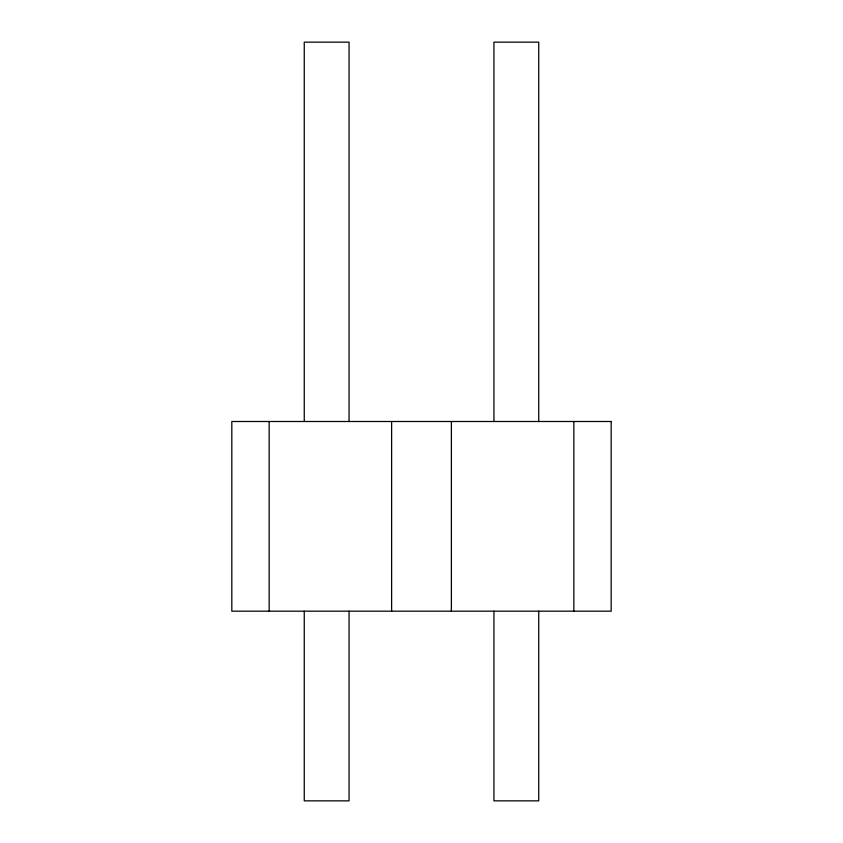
<?xml version="1.0" encoding="UTF-8"?>
<svg xmlns="http://www.w3.org/2000/svg" width="843" height="843" viewBox="0 0 843 843"><rect width="100%" height="100%" fill="white"/><g stroke="black" fill="none" stroke-linecap="round" stroke-linejoin="round"><path stroke-width="1.26" d="M573.841 421.5L573.841 611.175M538.74 421.5L538.74 42.15L493.935 42.15L493.935 421.5M538.74 611.175L538.74 800.85L493.935 800.85L493.935 611.175M451.374 421.5L451.374 611.175M391.626 421.5L391.626 611.175M349.065 421.5L349.065 42.15L304.26 42.15L304.26 421.5M349.065 611.175L349.065 800.85L304.26 800.85L304.26 611.175M269.159 421.5L269.159 611.175M611.175 421.5L231.825 421.5L231.825 611.175L611.175 611.175L611.175 421.5"/></g></svg>
